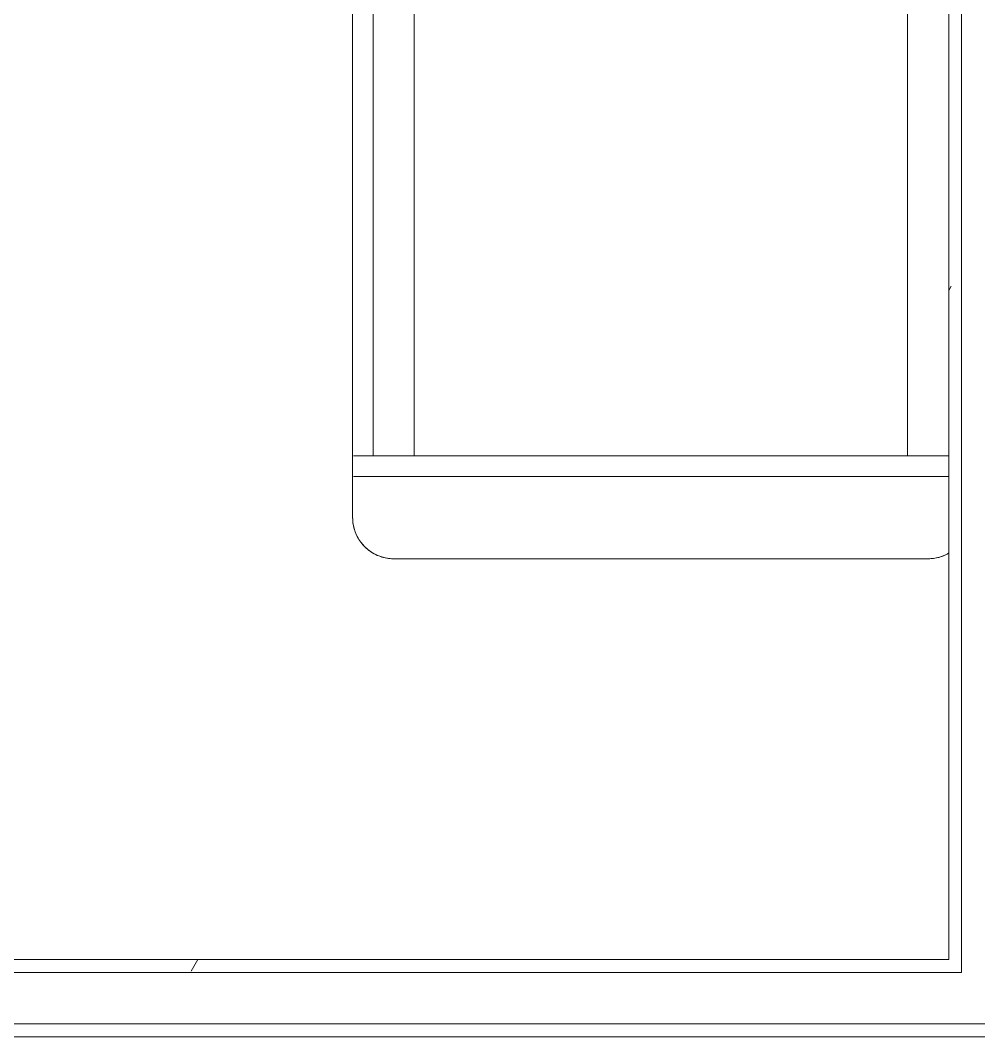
# Model space of a CAD drawing. Header units: inches. Extents: x 1076 to 2563, y 349 to 2134.
# Drawn here: x 2157.73 to 2204.35, y 945.58 to 995 of the extents above; entities that cross this region are included whole.
import ezdxf

# ---------------------------------------------------------------- set-up
doc = ezdxf.new("R2010")
doc.units = ezdxf.units.IN
doc.header["$MEASUREMENT"] = 0
for name, color, linetype, lineweight in [('A-WALL', 113, 'Continuous', 13), ('A-WALL-PATT', 111, 'Continuous', 13), ('I-FURN', 30, 'Continuous', 9), ('I-WALL', 2, 'Continuous', 13)]:
    doc.layers.add(name, color=color, linetype=linetype, lineweight=lineweight)
pattern_1 = [(0, (0, 0), (30.72, 7.68), [1.267, -21.773, 1.267, -21.773, -122.88]), (0, (0, 0), (30.72, 7.68), [-46.08, 1.267, -44.813, 1.267, -21.773, -53.76]), (0, (0, 0), (30.72, 7.68), [-115.2, 1.267, -14.093, 1.267, -37.133]), (120, (11.52, 3.84), (-22.011075, 22.7643), [1.267, -21.773, 1.267, -21.773, -122.88]), (120, (11.52, 3.84), (-22.011075, 22.7643), [-46.08, 1.267, -44.813, 1.267, -21.773, -53.76]), (120, (11.52, 3.84), (-22.011075, 22.7643), [-115.2, 1.267, -14.093, 1.267, -37.133]), (240, (15.36, 19.2), (-8.708925, -30.4443), [1.267, -21.773, 1.267, -21.773, -122.88]), (240, (15.36, 19.2), (-8.708925, -30.4443), [-46.08, 1.267, -44.813, 1.267, -21.773, -53.76]), (240, (15.36, 19.2), (-8.708925, -30.4443), [-115.2, 1.267, -14.093, 1.267, -37.133])]

# ---------------------------------------------------------------- blocks, each defined once
blk = doc.blocks.new('Bed-Healthcare-4_SMARTBIM - Treatment_Table_SMARTBIM-V69-Level XX  POWER _ SIGNAL')
at = {"layer": 'I-FURN'}
for p, q in [((31, 14), (-12.835, 14)), ((-12.835, 14), (31, 14)), ((31, 12), (31, 14)), ((31, 14), (31, 12)), ((31, 14), (31, -14)), ((31, 12), (31, 14)), ((32, -14), (32, 14)), ((32, 14), (32, -14)), ((36, -13), (36, 13)), ((36, 13), (36, -13)), ((-13.051, 12), (31, 12)), ((31, 12), (-13.051, 12)), ((31, 12), (-13.051, 12)), ((-13.051, 12), (31, 12)), ((31, 12), (-13.051, 12)), ((-13.051, 12), (31, 12)), ((31, -12), (31, 12)), ((31, 12), (31, -12)), ((31, -12), (31, 12)), ((31, 12), (31, -12)), ((31, -12), (31, 12)), ((31, -12), (-12.835, -12)), ((-12.835, -12), (31, -12)), ((-12.835, -12), (31, -12)), ((31, -12), (-12.835, -12)), ((-12.835, -12), (31, -12)), ((31, -12), (-12.835, -12)), ((31, -14), (31, -12)), ((31, -12), (31, -14)), ((31, -14), (31, -12)), ((-12.835, -14), (31, -14)), ((31, -14), (-12.835, -14)), ((31, -14.015), (31, -14.257)), ((31, -14.257), (31, -14.015)), ((31, -14.271), (31, -14.497)), ((31, -14.497), (31, -14.271)), ((32, -14.258), (32, -14.01)), ((32, -14.01), (32, -14.258)), ((32, -14.498), (32, -14.267)), ((32, -14.267), (32, -14.498)), ((31, -14.509), (31, -14.704)), ((31, -14.704), (31, -14.509)), ((31, -14.714), (31, -14.862)), ((31, -14.862), (31, -14.714)), ((32, -14.705), (32, -14.506)), ((32, -14.506), (32, -14.705)), ((32, -14.864), (32, -14.711)), ((32, -14.711), (32, -14.864)), ((34, -15), (-13.835, -15)), ((-13.627, -15), (34, -15)), ((31, -14.867), (31, -14.96)), ((31, -14.96), (31, -14.867)), ((31, -15), (32, -15)), ((32, -15), (31, -15)), ((32, -14.962), (32, -14.866)), ((32, -14.866), (32, -14.962))]:
    blk.add_line(p, q, dxfattribs=at)
at = {"layer": 'I-FURN', "flags": 128}
for points in [[(36, 13), (35.998, 13.08), (35.994, 13.16), (35.986, 13.239), (35.974, 13.319), (35.96, 13.397), (35.943, 13.475), (35.922, 13.553), (35.898, 13.629), (35.872, 13.705), (35.842, 13.779), (35.81, 13.852), (35.774, 13.924), (35.736, 13.994)], [(34, -15), (34.08, -14.998), (34.16, -14.994), (34.239, -14.986), (34.319, -14.974), (34.397, -14.96), (34.475, -14.943), (34.553, -14.922), (34.629, -14.898), (34.705, -14.872), (34.779, -14.842), (34.852, -14.81), (34.924, -14.774), (34.994, -14.736), (35.062, -14.695), (35.129, -14.651), (35.194, -14.604), (35.258, -14.555), (35.319, -14.504), (35.378, -14.45), (35.435, -14.393), (35.489, -14.335), (35.541, -14.274), (35.591, -14.212), (35.638, -14.147), (35.683, -14.081), (35.725, -14.012), (35.764, -13.943), (35.8, -13.871), (35.834, -13.799), (35.864, -13.725), (35.892, -13.65), (35.916, -13.573), (35.937, -13.496), (35.956, -13.418), (35.971, -13.34), (35.983, -13.261), (35.992, -13.181), (35.997, -13.102), (36, -13.022), (36, -13)]]:
    blk.add_lwpolyline(points, dxfattribs=at)
at = {"layer": 'I-FURN'}
for centre, start, end in [((34, 13), 0, 30), ((34, -13), 314.7213, 360), ((34, -13), 270, 300), ((34, -13), 300, 314.7213)]:
    blk.add_arc(centre, 2, start, end, dxfattribs=at)

msp = doc.modelspace()

# ---------------------------------------------------------------- hatches: boundary and pattern name
at = {"layer": 'A-WALL-PATT', "lineweight": 9}
h = msp.add_hatch(dxfattribs=at)
h.set_pattern_fill('FP_1', color=256, style=0, pattern_type=2)
h.set_pattern_definition(pattern_1)
h.paths.add_polyline_path([(2203.52, 949.325), (2203.52, 1065.328), (2202.895, 1065.328), (2202.895, 949.325), (2203.443, 949.325)], flags=0)
h = msp.add_hatch(dxfattribs=at)
h.set_pattern_fill('FP_1', color=256, style=0, pattern_type=2)
h.set_pattern_definition(pattern_1)
h.paths.add_polyline_path([(2423.953, 948.7), (2540.199, 948.7), (2540.199, 949.325), (2418.143, 949.325), (2418.143, 948.7)], flags=0)
h.paths.add_polyline_path([(2373.018, 948.7), (2373.643, 948.7), (2373.643, 949.325), (2368.143, 949.325), (2368.143, 948.7)], flags=0)
h.paths.add_polyline_path([(2379.643, 948.7), (2379.643, 949.325), (2376.143, 949.325), (2376.143, 948.7), (2376.768, 948.7)], flags=0)
h.paths.add_polyline_path([(2289.197, 948.7), (2329.643, 948.7), (2329.643, 949.325), (2206.02, 949.325), (2206.02, 948.7), (2283.071, 948.7)], flags=0)
h.paths.add_polyline_path([(2203.52, 948.7), (2203.52, 949.325), (2043.391, 949.325), (2043.391, 948.7), (2203.443, 948.7)], flags=0)
h.paths.add_polyline_path([(2040.891, 948.7), (2040.891, 949.325), (2040.266, 949.325), (2040.266, 948.7)], flags=0)
h = msp.add_hatch(dxfattribs=at)
h.set_pattern_fill('FP_1', color=256, style=0, pattern_type=2)
h.set_pattern_definition(pattern_1)
h.paths.add_polyline_path([(2423.953, 945.575), (2540.199, 945.575), (2540.199, 946.2), (2418.143, 946.2), (2418.143, 945.575)], flags=0)
h.paths.add_polyline_path([(2376.768, 945.575), (2379.643, 945.575), (2379.643, 946.2), (2368.143, 946.2), (2368.143, 945.575), (2376.143, 945.575)], flags=0)
h.paths.add_polyline_path([(2203.443, 945.575), (2329.643, 945.575), (2329.643, 946.2), (2040.266, 946.2), (2040.266, 945.575), (2154.44, 945.575)], flags=0)

# ---------------------------------------------------------------- linework, layer by layer
at = {"layer": 'A-WALL'}
for p, q in [((2203.52, 948.7), (2203.52, 1065.328)), ((2203.52, 948.7), (2043.391, 948.7)), ((2329.643, 946.2), (2040.266, 946.2))]:
    msp.add_line(p, q, dxfattribs=at)
at = {"layer": 'I-WALL'}
for p, q in [((2202.895, 1065.328), (2202.895, 949.325)), ((2202.895, 949.325), (2044.016, 949.325)), ((2040.266, 945.575), (2329.643, 945.575))]:
    msp.add_line(p, q, dxfattribs=at)

# ---------------------------------------------------------------- block references
at = {"layer": 'I-FURN', "rotation": 269.9999999999995}
msp.add_blockref('Bed-Healthcare-4_SMARTBIM - Treatment_Table_SMARTBIM-V69-Level XX  POWER _ SIGNAL', (2188.895, 1004.818), dxfattribs=at)

doc.saveas('drawing.dxf')
